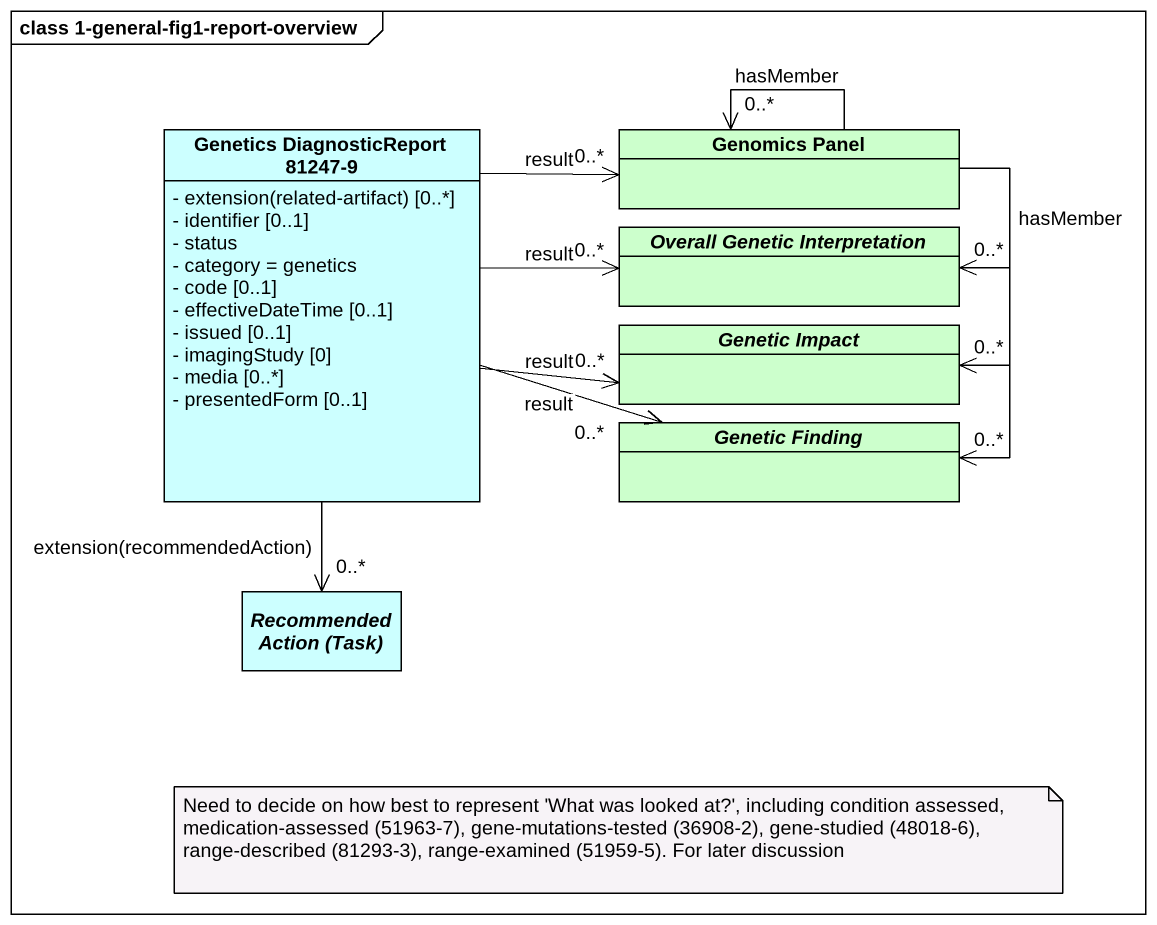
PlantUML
@startuml
mainframe class 1-general-fig1-report-overview
hide circle
hide empty members
skinparam classAttributeIconSize 0
class "Genetics DiagnosticReport 81247-9" as Genetics_DiagnosticReport #CCFFFF {
  {field} - extension(related-artifact) [0..*]
  - identifier [0..1]
  - status
  - category = genetics
  - code [0..1]
  - effectiveDateTime [0..1]
  - issued [0..1]
  - imagingStudy [0]
  - media [0..*]
  - presentedForm [0..1]
}
class "Genomics Panel" as Genomics_Panel #CCFFCC
abstract class "Overall Genetic Interpretation" as Overall_Genetic #CCFFCC
abstract class "Genetic Impact" as Genetic_Impact #CCFFCC
abstract class "Genetic Finding" as Genetic_Finding #CCFFCC
abstract class "Recommended Action (Task)" as Recommended_Action_Task #CCFFFF
Genetics_DiagnosticReport -right-> "0..*" Genomics_Panel : result
Genetics_DiagnosticReport -right-> "0..*" Overall_Genetic : result
Genetics_DiagnosticReport -right-> "0..*" Genetic_Impact : result
Genetics_DiagnosticReport -right-> "0..*" Genetic_Finding : result
Genetics_DiagnosticReport --> "0..*" Recommended_Action_Task : extension(recommendedAction)
Genomics_Panel --> "0..*" Genomics_Panel : hasMember
Genomics_Panel --> "0..*" Overall_Genetic : hasMember
Genomics_Panel --> "0..*" Genetic_Impact
Genomics_Panel --> "0..*" Genetic_Finding
note as N1
  Need to decide on how best to represent 'What was looked at?', including condition assessed, medication-assessed (51963-7), gene-mutations-tested (36908-2), gene-studied (48018-6), range-described (81293-3), range-examined (51959-5). For later discussion
end note
@enduml
